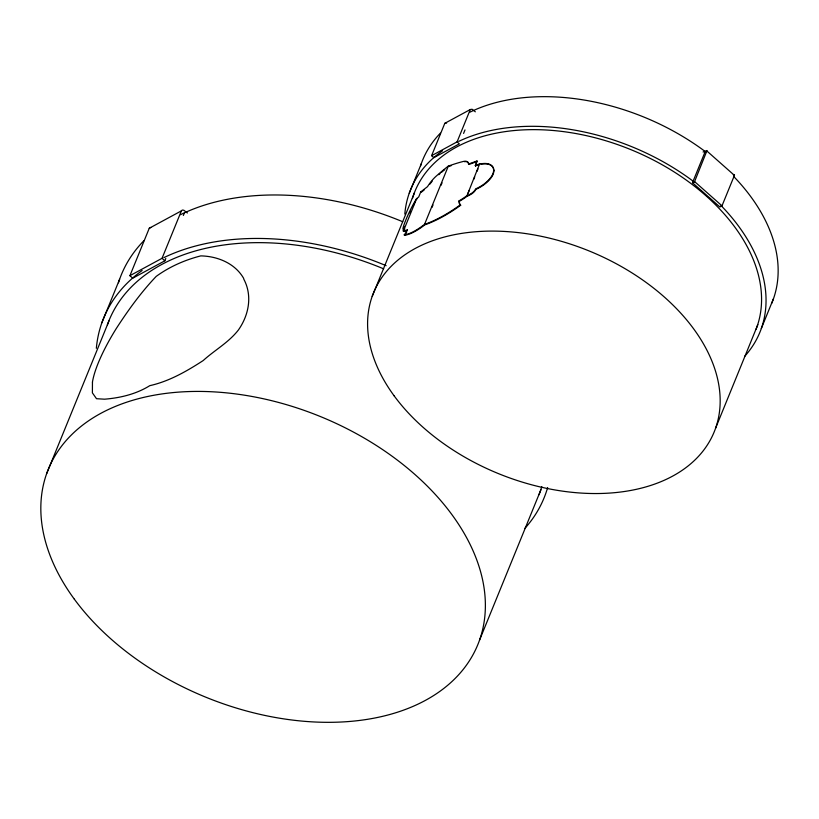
<?xml version="1.0" encoding="UTF-8"?>
<svg xmlns="http://www.w3.org/2000/svg" width="819" height="819" viewBox="0 0 819 819"><rect width="100%" height="100%" fill="white"/><g stroke="black" fill="none" stroke-linecap="round" stroke-linejoin="round"><path stroke-width="1.23" d="M733.322 174.805L734.428 174.775L734.428 175.379L721.989 205.845L719.891 206.982L692.485 182.719L694.584 181.593L707.022 150.512L703.091 152.037M101.853 322.799L119.594 279.32M46.642 473.679L108.968 320.946M165.807 258.476L164.865 260.8L132.739 278.194L129.914 275.686L149.263 228.255L150.86 227.416M129.914 275.686L162.039 258.302L181.398 210.862L182.289 210.063L183.784 210.227L187.387 212.991M183.364 215.469L184.316 213.135M409.254 193.243L421.355 163.595M372.215 296.365L414.506 192.721M431.603 155.671L457.084 141.871L459.326 143.857L433.845 157.657L431.603 155.671L444.799 123.321L446.601 123.045M407.135 230.528A16.339 4.371 -53.9 0 1 404.054 231.398L403.429 230.968L416.656 198.567L418.673 197.01L420.761 191.892L427.467 186.691A15.541 4.156 -53.9 0 1 436.199 176.136A159.173 42.598 -53.9 0 1 448.218 166.175L448.699 166.533A159.173 70.301 -42.7 0 1 451.269 165.622M416.656 198.567L417.137 198.925L416.584 198.648L414.895 201.474A13.974 1.054 -64.1 0 0 406.48 218.427A27.703 2.078 -64.1 0 0 403.726 228.839L404.279 229.105A16.339 1.228 -64.1 0 0 403.849 231.296L404.862 229.013M457.084 141.871L470.29 109.521L472.092 109.244L475.327 111.814M459.418 201.269A37.674 16.636 -42.7 0 0 466.625 196.591L479.627 163.892L483.036 163.534A16.769 9.828 -29.2 0 1 493.652 170.321L493.898 170.762A17.363 10.176 -29.2 0 1 490.929 178.04A24.181 14.158 -29.2 0 1 475.952 189.312A9.285 5.436 -29.2 0 1 470.659 194.502A37.674 22.072 -29.2 0 1 467.629 196.079L466.246 196.171A37.674 16.636 -42.7 0 1 459.039 200.86L459.418 201.269A17.608 7.78 -42.7 0 0 460.677 205.241A89.64 39.588 -42.7 0 1 425.757 224.529L424.539 224.396L448.321 166.124A159.173 70.301 -42.7 0 1 463.349 161.445A12.48 5.518 -42.7 0 1 468.509 164.076L476.965 160.985L475.491 165.929L476.965 160.985M432.053 207.33L433.005 204.996M441.093 185.186L442.035 182.852M463.585 133.415L465.008 129.924M468.151 193.049L469.092 190.755M473.781 179.269L474.713 176.965M477.057 171.222L477.999 168.929M479.565 640.069L540.929 489.701M692.485 182.719L704.975 152.109M715.55 428.276L757.841 324.631M761.312 328.501L773.412 298.843M424.119 190.018L421.242 192.24L420.761 191.892M149.263 228.255L181.398 210.862M444.799 123.321L470.29 109.521M466.502 196.058L467.383 195.639A37.674 22.072 -29.2 0 0 470.403 194.062A9.285 5.436 -29.2 0 0 475.706 188.872A24.181 14.158 -29.2 0 0 490.683 177.6A17.363 10.176 -29.2 0 0 493.652 170.321M469.952 164.097L477.344 161.394M475.122 165.52L479.627 163.892M475.491 165.929L478.777 164.732M424.539 224.396L425.389 224.119A89.64 39.588 -42.7 0 0 460.298 204.832L460.677 205.241M481.009 164.209L483.282 163.974A16.769 9.828 -29.2 0 1 493.898 170.762M414.895 201.474L415.448 201.75M403.91 231.327L403.286 231.03A16.339 1.228 -64.1 0 1 403.726 228.839M403.429 230.968L403.572 231.05A16.339 4.371 -53.9 0 0 407.473 229.637A6.91 1.853 -53.9 0 1 404.238 234.879L404.719 235.227A89.64 23.986 -53.9 0 0 421.478 227.344L424.918 224.815L424.426 224.457L420.997 226.996A89.64 23.986 -53.9 0 1 404.238 234.879M707.012 151.126L734.428 175.379M694.584 181.593L721.989 205.845M162.039 258.302L164.865 260.8M118.438 282.801A237.858 155.415 22.2 0 1 143.837 240.776M180.508 214.691A237.858 155.415 22.2 0 1 402.713 221.734M96.335 348.331A237.858 155.415 22.2 0 1 142.127 270.505M163.841 257.647A237.858 155.415 22.2 0 1 386.138 265.694M547.645 487.571A237.858 155.415 22.2 0 1 524.815 528.46M107.35 324.908A231.961 151.566 22.2 0 1 383.64 268.827M541.799 486.609A231.961 151.566 22.2 0 1 538.984 494.758M420.546 165.919A188.646 123.27 22.2 0 1 440.387 133.169M469.676 112.295A188.646 123.27 22.2 0 1 705.722 151.904M734.059 176.863A188.646 123.27 22.2 0 1 771.652 303.45M404.811 214.066A188.646 123.27 22.2 0 1 442.414 150.86M458.66 141.411A188.646 123.27 22.2 0 1 694.625 182.299M721.058 205.589A188.646 123.27 22.2 0 1 744.706 356.316M412.428 198.474A183.978 120.209 22.2 0 1 624.395 147.082A183.978 120.209 22.2 0 1 756.101 329.166M406.623 232.555A6.91 1.853 -53.9 0 1 406.337 233.005M405.722 233.917A6.91 1.853 -53.9 0 1 404.719 235.227M438.728 174.703A159.173 42.598 -53.9 0 1 440.09 173.546M441.441 172.399A159.173 42.598 -53.9 0 1 442.772 171.284M443.448 170.731A159.173 42.598 -53.9 0 1 444.768 169.646M429.975 184.07A15.541 4.156 -53.9 0 1 432.186 181.214M467.444 161.967A12.48 5.518 -42.7 0 1 468.888 164.486M464.465 161.691A12.48 5.518 -42.7 0 1 466.963 161.773M409.654 212.868A13.974 1.054 -64.1 0 1 410.401 211.302M413.452 205.313A13.974 1.054 -64.1 0 1 414.158 204.003M404.279 229.105A27.703 2.078 -64.1 0 1 403.542 228.859M403.808 227.447A27.703 2.078 -64.1 0 1 404.105 226.433M460.298 204.832A17.608 7.78 -42.7 0 1 459.039 200.86M92.455 382.074L92.393 392.874L96.509 398.71L104.525 399.191C120.178 397.942 136.108 394.164 149.785 385.667C169.175 381.337 186.691 371.273 203.204 360.544C214.783 350.03 228.532 342.608 238.339 330.077C248.822 315.243 252.641 295.792 243.827 279.218L243.601 278.255C234.869 263.237 217.547 256.234 200.788 255.886C184.848 259.961 169.543 266.687 156.214 276.382C141.052 292.301 128.163 310.176 116.237 328.593A92.844 24.846 -53.9 0 0 92.445 382.084M74.334 599.17A231.961 151.566 22.2 0 0 459.121 674.242A231.961 151.566 22.2 0 0 255.856 397.195A231.961 151.566 22.2 0 0 74.334 599.17M394.174 395.884A183.978 120.209 22.2 0 0 699.354 455.405A183.978 120.209 22.2 0 0 538.103 235.677A183.978 120.209 22.2 0 0 394.174 395.884"/></g></svg>
